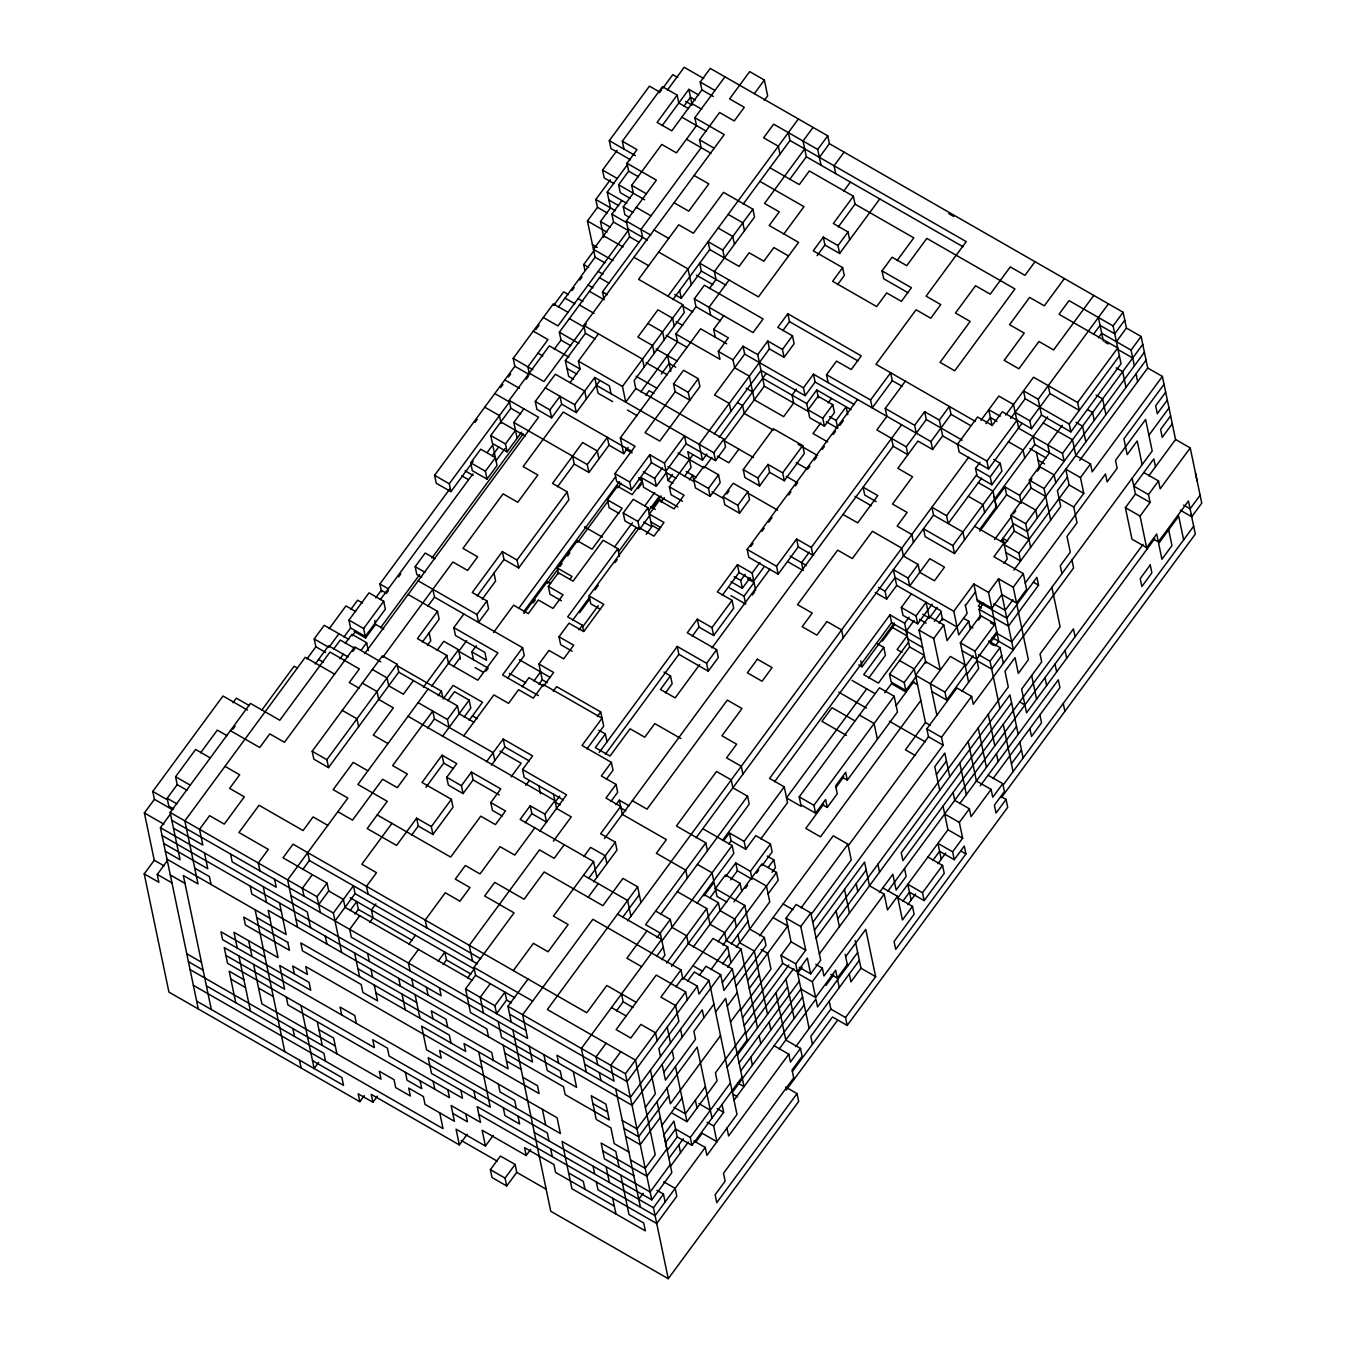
<?xml version="1.0" encoding="UTF-8"?>
<svg xmlns="http://www.w3.org/2000/svg" width="1346" height="1346" viewBox="0 0 1346 1346"><rect width="100%" height="100%" fill="white"/><g stroke="black" fill="none" stroke-linecap="round" stroke-linejoin="round"><path stroke-width="1.5" d="M630.534 159.787L610.949 148.548L609.301 140.674L649.445 86.144L659.22 91.764M623.989 149.103L622.34 141.212L662.484 86.682L677.156 95.112L678.805 103.003L688.597 108.605M614.012 183.578L604.219 177.958L602.571 170.067L617.057 150.382M659.422 92.807L661.643 89.778M662.77 88.264L672.798 74.636L677.694 77.445M667.465 90.014L684.189 67.3L703.773 78.539M364.312 1095.644L359.853 1101.701L168.94 992.12L144.224 873.874L154.268 860.245L144.375 812.95L154.42 799.305L152.771 791.431L222.999 696L247.462 710.049M604.892 262.84L595.1 257.221L587.445 220.98L597.473 207.351L595.824 199.46L610.327 179.775M173.701 808.963L168.805 806.153L167.173 798.262L177.201 784.634L175.552 776.76L195.607 749.486L210.296 757.916M630.063 198.299L620.27 192.68L618.622 184.789L628.649 171.161L627 163.27L637.028 149.642L622.34 141.212M677.156 95.112L657.1 122.385L671.789 130.798L701.889 89.913L700.24 82.022L710.267 68.394L827.756 135.828L829.405 143.702L819.378 157.331M603.782 237.3L600.484 221.535L610.512 207.89L607.231 192.125L627.286 164.868M232.976 702.679L236.324 698.137L249.38 705.624M200.604 752.818L217.329 730.104L227.121 735.724M662.097 125.716L688.849 89.358L698.641 94.977M683.802 106.334L690.481 97.249L695.377 100.058M165.373 851.311L180.061 859.741L170.168 812.446L250.423 703.386L279.8 720.245L329.972 652.07L359.332 668.928L349.304 682.573L359.096 688.193M629.81 217.547L624.914 214.737L623.265 206.847L633.31 193.218L631.661 185.344L661.761 144.443L676.432 152.872L696.505 125.599L694.856 117.725L724.956 76.823M198.299 1008.978L160.426 827.672L170.454 814.027M232.875 729.212L235.113 726.184M613.036 260.586L593.468 249.346L613.524 222.073L611.875 214.182L621.902 200.554M473.22 461.358L450.927 491.66L436.239 483.231L434.59 475.34L514.845 366.28L513.196 358.406L553.324 303.876L568.012 312.306M535.775 329.703L539.123 325.143M553.627 305.458L563.654 291.83L568.55 294.639M584.955 270.479L583.71 264.556L593.754 250.928M261.814 710.133L294.135 666.203L297.399 668.087M306.938 658.951L315.856 646.82L314.207 638.946L324.235 625.301L348.715 639.35M558.321 307.208L595.1 257.221M475.003 422.408L477.241 419.38M500.645 387.564L502.882 384.535M508.452 376.964L510.672 373.936M571.983 290.618L574.22 287.59M579.79 280.018L582.01 276.99M554.3 349.203L560.996 340.117L559.347 332.226L629.575 236.795L626.277 221.03L656.377 180.128L627 163.27M329.232 628.649L345.956 605.919L355.731 611.538M350.936 609.267L357.632 600.181L362.528 602.991M144.224 873.874L158.912 882.303L157.263 874.429L167.308 860.784M589.447 291.325L604.135 299.754L602.486 291.88L642.614 237.35L640.965 229.459L701.165 147.656L699.516 139.782L719.572 112.509L734.26 120.938L744.288 107.31L729.599 98.881L749.672 71.607L764.36 80.037L767.657 95.818L764.309 100.361M315.233 663.965L328.609 645.777L348.193 657.016M521.592 432.167L507.106 451.852L492.417 443.423L490.768 435.532L510.824 408.275L509.192 400.385L549.319 345.855L568.887 357.094M338.923 633.73L328.895 647.376L314.207 638.946M348.951 620.102L369.023 592.846L383.711 601.275L385.36 609.149L365.288 636.422L350.599 627.993L348.951 620.102L363.639 628.532L365.574 638.004L354.149 631.442M450.927 491.66L449.278 483.769L509.478 401.983L494.79 393.554M526.185 379.252L528.423 376.224M381.557 591.853L379.909 583.979L450.136 488.548M333.589 649.125L340.286 640.04L354.974 648.469L352.736 651.498M470.696 462.805L480.741 449.177L495.429 457.606L485.384 471.235L487.033 479.126L472.345 470.696L470.696 462.805L485.384 471.235M343.92 637.079L350.599 627.993M375.702 597.843L381.271 590.271L386.167 593.081M345.266 643.371L351.962 634.286L366.65 642.715L368.299 650.589M352.248 635.867L355.596 631.324M487.134 452.593L492.703 445.004L497.061 465.48L487.033 479.126M380.396 599.593L472.917 473.859M386.268 593.603L388.489 590.574M398.517 576.946L400.755 573.918M573.547 379.151L568.651 376.358L565.354 360.577L585.426 333.32L583.777 325.429L724.232 134.583L694.856 117.725M754.332 93.682L764.36 80.037M339.949 658.749L343.297 654.206M517.133 438.224L513.836 422.459L523.863 408.814M586.301 323.999L543.935 381.557L529.247 373.128M363.639 628.532L383.711 601.275M492.114 455.924L498.811 446.838M551.591 417.798L549.942 409.907L559.986 396.279L561.635 404.153L551.591 417.798L536.903 409.369L535.271 401.478L555.326 374.222L584.702 391.08L586.351 398.954M421.702 577.35L416.806 574.54L415.157 566.666L425.201 553.038L434.994 558.657M507.106 451.852L505.457 443.961L515.484 430.333M365.574 638.004L375.601 624.376L374.777 620.439M496.001 460.786L504.918 448.655M361.081 650.286L366.65 642.715M380.598 627.707L419.616 574.692M431.881 558.035L523.274 433.816M570.014 382.651L580.042 369.006L578.393 361.132L598.465 333.858M364.665 653.55L538.551 417.243L509.192 400.385M312.188 751.27L382.415 655.839L397.087 664.268L398.736 672.159L328.508 767.59L313.837 759.161L312.188 751.27L326.876 759.699L328.508 767.59M382.701 657.437L452.912 562.005L467.6 570.435L477.645 556.807L462.957 548.377L503.084 493.847L517.773 502.277L537.828 475.003L523.14 466.574L563.267 412.044L631.812 451.381M561.635 404.153L576.307 412.583L574.675 404.709L594.73 377.435L609.418 385.865L611.067 393.755M427.809 606.238L434.506 597.153L432.857 589.279M576.307 412.583L599.727 380.783M326.876 759.699L397.087 664.268M667.969 296.187L798.38 118.97M408.141 594.478L437.517 611.336L417.445 638.593L446.822 655.452L448.47 663.342L477.83 680.201L497.902 652.928L453.838 627.64L463.882 614.012M672.95 299.535L709.746 249.548L708.097 241.657L722.785 250.087L724.434 257.978M743.177 204.104L790.001 140.472L788.352 132.598M422.442 641.941L439.149 619.21L437.517 611.336M674.767 294.572L681.295 298.324L701.35 271.051L699.701 263.177L758.454 296.894L798.582 242.364L769.205 225.505L779.25 211.86L764.562 203.431L804.689 148.901M427.422 645.272L430.77 640.73L429.122 632.856M682.658 304.617L684.29 312.508L634.134 380.666L635.783 388.557L625.755 402.185L622.458 386.42L682.658 304.617L638.593 279.329L678.721 224.799L693.409 233.228L723.509 192.327L752.885 209.185L754.517 217.076L714.39 271.606L716.038 279.48L709.359 288.582M722.785 250.087L752.885 209.185M813.068 127.399L803.04 141.027L806.338 156.792L789.614 179.506M502.361 551.591L504.01 559.482L518.698 567.911L517.049 560.02L502.361 551.591L472.261 592.492L486.949 600.922L488.598 608.813L478.553 622.441L476.921 614.55L486.949 600.922M413.424 680.588L403.396 694.216L388.708 685.787L387.059 677.913L372.371 669.484M694.334 298.862L704.362 285.234L763.115 318.952L753.07 332.58L694.334 298.862L695.983 306.753L675.911 334.01L677.56 341.901L640.78 391.888M437.13 650.37L443.81 641.285L458.498 649.714L460.433 659.17M477.258 595.841L504.01 559.482M557.513 486.764L574.237 464.05L572.588 456.159M482.238 599.172L495.614 581.001L493.965 573.11M821.026 165.222L817.729 149.456L827.756 135.828M423.401 687.268L446.822 655.452M517.049 560.02L567.204 491.862L552.516 483.433L582.616 442.531L597.304 450.96L598.953 458.851M588.909 472.48L587.277 464.589L607.332 437.332L608.981 445.206L588.909 472.48L574.237 464.05M428.112 689.017L357.885 784.449L387.261 801.307L367.189 828.564L396.565 845.423L416.637 818.166L431.326 826.595L432.958 834.47L418.286 826.04L416.637 818.166M729.078 280.035L709.022 307.292L710.671 315.183M431.746 686.056L458.498 649.714M518.698 567.911L568.853 499.753L567.204 491.862M645.76 395.219L649.109 390.677L654.005 393.486M661.374 374.02L669.181 363.42L675.709 367.155M466.591 640.696L458.784 651.296L488.161 668.154L485.923 671.183M302.682 869.583L309.378 860.498L307.729 852.607M608.981 445.206L623.669 453.636L620.371 437.871L700.627 328.811L726.739 343.802M453.451 666.674L460.147 657.588M438.089 695.697L441.438 691.154L397.373 665.866M473.472 659.725L471.823 651.834L476.282 645.777M312.373 874.664L302.345 888.31L303.994 896.184M673.538 383.896L683.566 370.251L698.254 378.68L699.903 386.571L659.776 441.101L645.087 432.672L675.187 391.77L673.538 383.896L688.227 392.325L689.875 400.199L675.187 391.77M715.315 337.24L713.666 329.366L723.711 315.721M783.894 233.935L803.966 206.661L759.901 181.374M844.093 152.132L834.049 165.76L835.698 173.651M443.086 699.028L453.114 685.4L482.491 702.259L469.115 720.43M623.669 453.636L628.128 447.579M493.528 632.452L513.6 605.195L528.288 613.625L538.316 599.98L553.004 608.409L563.032 594.781L548.344 586.351L558.388 572.723L573.06 581.152L603.159 540.251L617.848 548.68L619.496 556.571M427.725 728.051L434.421 718.966L432.773 711.075L392.645 765.605L407.316 774.034L397.289 787.662L382.601 779.25L352.517 820.135L337.829 811.705M447.797 700.778L454.477 691.693L469.165 700.122L470.814 708.013L464.118 717.098M672.899 483.332L668.02 480.522L664.436 463.159L649.748 454.729L651.397 462.62L631.324 489.877L616.636 481.447L614.987 473.573L635.06 446.3L620.371 437.871M518.597 608.527L615.576 476.753M523.577 611.875L619.446 481.599M523.863 613.456L547.284 581.64L550.548 583.525M558.54 573.934L557.311 568.012L577.367 540.755L592.055 549.185L622.155 508.283L607.467 499.854L617.494 486.226L632.183 494.655L642.227 481.01L638.963 479.142M533.066 602.924L535.304 599.895M547.57 583.239L557.597 569.61M559.818 566.582L562.056 563.537M567.625 555.965L569.863 552.937M577.653 542.337L607.753 501.435M617.78 487.807L621.129 483.264M320.331 912.504L317.033 896.739L327.061 883.094L283.013 857.806L293.041 844.178L586.772 1012.747L606.827 985.491L636.204 1002.349M449.093 727.395L447.461 719.504L457.489 705.876L398.736 672.159M688.227 392.325L698.254 378.68M675.911 334.01L719.975 359.298L718.327 351.424L728.354 337.796L713.666 329.366M318.682 904.613L328.71 890.985L327.061 883.094M442.413 736.481L469.165 700.122M631.324 489.877L629.676 482.003L649.748 454.729M843.706 191.166L850.386 182.08M569.762 579.47L572 576.441L557.311 568.012M638.054 488.665L641.386 484.123M391.922 823.365L361.822 864.267L376.51 872.696L366.465 886.324L368.114 894.215M502.226 816.046L492.434 810.427L490.785 802.553L500.813 788.907L471.453 772.066L473.102 779.94L463.058 793.568L448.369 785.139L446.721 777.265L456.765 763.636L442.077 755.207L422.005 782.463L451.381 799.322L453.03 807.213L432.958 834.47M796.495 389.095L792.037 395.152L793.686 403.043L783.658 416.671L754.282 399.812L749.335 376.157L734.664 367.727L733.015 359.853L743.042 346.208L757.731 354.637L764.309 386.184L724.182 440.714L753.558 457.573M823.298 237.148L824.947 245.039L839.635 253.469L837.986 245.578L823.298 237.148L813.27 250.793L842.646 267.635L844.295 275.526L837.599 284.612M769.929 167.745L799.305 184.604L809.333 170.976L853.398 196.247L833.325 223.52L848.014 231.949L849.663 239.84M434.506 597.153L522.618 647.729L502.563 674.985L538.45 695.596M649.596 515.669L639.569 529.298L624.88 520.868L623.232 512.994L633.259 499.349L647.948 507.779L651.531 525.142L659.691 529.819M341.598 952.463L333.371 913.042L353.426 885.786L355.075 893.66L335.019 920.933M425.891 787.326L443.726 763.081L442.077 755.207M463.781 735.825L493.881 694.923L508.569 703.352L518.597 689.707L533.285 698.137L543.313 684.508L602.066 718.226L581.994 745.499L611.37 762.341L613.019 770.232L606.339 779.317M664.436 463.159L684.491 435.902L686.14 443.776L666.085 471.05L651.397 462.62M743.042 346.208L744.691 354.099L714.591 395.001L729.28 403.43L730.928 411.304M817.14 255.639L824.947 245.039M838.322 226.851L855.047 204.138L853.398 196.247M507.543 678.334L524.267 655.603L522.618 647.729M641.655 477.83L656.326 486.259L654.694 478.385L662.484 467.785M656.326 486.259L666.371 472.631L676.163 478.251M614.55 546.998L632.384 522.77M644.65 506.113L654.678 492.468M757.731 354.637L767.758 341.009L782.447 349.438L784.095 357.329L769.407 348.9L767.758 341.009M828.16 382.617L826.511 374.726L836.539 361.098L851.227 369.527L861.255 355.882L787.831 313.753L777.786 327.381L792.474 335.81L794.123 343.684L784.095 357.329M837.986 245.578L848.014 231.949M350.044 910.636L356.724 901.551L358.373 909.425L355.024 913.968M617.848 548.68L567.692 616.838L582.381 625.267L583.609 631.19M639.569 529.298L637.92 521.424L647.948 507.779M668.02 480.522L672.478 474.465M618.42 551.86L636.254 527.615M648.52 510.958L658.547 497.33M411.59 835.126L418.286 826.04M652.154 507.997L661.071 495.883M769.407 348.9L699.18 444.331L702.477 460.096L687.789 451.667L691.087 467.432L684.391 476.518M782.783 330.712L789.479 321.627L787.831 313.753M839.635 253.469L879.762 198.939M522.231 686.763L528.928 677.677L543.599 686.107L553.643 672.462L538.955 664.032L548.983 650.404L563.671 658.833L573.699 645.205L559.011 636.776L569.055 623.148L583.743 631.577L603.799 604.304L589.111 595.874L639.283 527.716L653.954 536.145L663.999 522.5L649.31 514.071L659.338 500.443L674.026 508.872L684.054 495.244L669.366 486.815L692.786 454.998M572.673 620.186L589.397 597.456M594.982 589.885L598.314 585.342M615.038 562.628L617.276 559.6M579.655 612.682L589.683 599.054M661.021 502.108L664.369 497.566M359.735 915.717L349.708 929.363L351.34 937.237L527.582 1038.389L522.635 1014.733L592.863 919.301L680.975 969.877L682.624 977.768L675.944 986.854M714.204 434.035L761.028 370.419L805.076 395.69L815.121 382.062L813.472 374.188L930.961 441.606L932.61 449.497L917.922 441.067L897.849 468.324L912.538 476.753L892.482 504.027L907.154 512.456L897.126 526.084L911.814 534.513L913.463 542.404M533.908 681.009L540.604 671.923M646.248 534.295L651.817 526.723L643.657 522.046M431.326 826.595L451.381 799.322M463.058 793.568L461.409 785.694L471.453 772.066M782.447 349.438L792.474 335.81M842.646 267.635L832.602 281.28L876.667 306.568L886.694 292.923L901.383 301.353L911.41 287.724L882.051 270.866L892.078 257.237L906.767 265.667L926.822 238.393L1014.951 288.969L954.751 370.773L940.063 362.343L970.163 321.442L955.475 313.012L975.547 285.739L990.219 294.168L1010.291 266.912L1024.979 275.341L1035.007 261.713M375.871 903.923L371.412 909.98L373.061 917.854L369.713 922.397M702.477 460.096L706.936 454.039M719.201 437.366L766.009 373.751M538.905 684.357L542.253 679.797L538.955 664.032M579.032 629.81L582.381 625.267M689.388 479.849L692.736 475.306L695.445 487.908L710.133 496.338L720.177 482.692L718.528 474.818L703.84 466.389L693.796 480.017L708.484 488.447L710.133 496.338M582.667 626.866L598.263 605.65M486.478 761.769L503.185 739.038L532.562 755.897L522.534 769.525L524.183 777.416L563.335 799.894M686.14 443.776L715.517 460.635L713.868 452.761L723.896 439.116L635.783 388.557M711.933 457.371L704.126 467.971L678.014 452.996M491.458 765.1L504.834 746.929L503.185 739.038M715.517 460.635L725.544 447.007L723.896 439.116M553.307 691.188L556.638 686.645L600.703 711.933L603.715 726.117L586.991 748.83M708.484 488.447L718.528 474.818M738.87 449.143L728.842 462.772L717.418 456.21M511.144 776.878L521.171 763.232L499.955 751.068M723.172 496.876L733.217 483.248L747.888 491.677L749.537 499.551L739.509 513.196L724.821 504.767L723.172 496.876L737.86 505.305L739.509 513.196M769.609 472.295L759.581 485.923L744.893 477.494L743.244 469.603L773.344 428.718L802.704 445.576L804.353 453.451L784.297 480.724L769.609 472.295L767.96 464.404L782.649 472.833L784.297 480.724M805.076 395.69L803.427 387.816L813.472 374.188M897.075 260.569L913.783 237.855L855.047 204.138M726.806 493.915L729.044 490.886M318.615 1062.465L314.156 1068.522L300.966 1005.462M408.78 944.354L415.477 935.268M525.832 785.307L529.163 780.747M824.425 426.194L822.776 418.303L808.088 409.874L818.116 396.246L832.804 404.675L834.453 412.549L824.425 426.194L809.737 417.765L806.725 403.581L816.753 389.953L851.025 409.621M737.86 505.305L747.888 491.677M759.581 485.923L757.933 478.032L767.96 464.404M418.471 949.435L408.444 963.08L410.093 970.954M530.189 805.766L531.838 813.657L546.526 822.086L544.878 814.195L530.189 805.766L520.162 819.411L593.586 861.541L596.884 877.323M597.355 716.476L600.703 711.933M828.11 402.925L831.441 398.382M525.159 822.743L531.838 813.657M782.649 472.833L802.704 445.576M822.776 418.303L832.804 404.675M820.824 422.93L813.034 433.53L827.723 441.959M534.85 827.84L514.778 855.097L500.089 846.668L480.034 873.941L465.346 865.512L455.318 879.14L470.006 887.569L459.962 901.197L445.274 892.768L425.218 920.041L426.867 927.916M544.878 814.195L554.905 800.567L408.057 716.274M438.157 961.212L444.836 952.11L446.485 960.001L443.154 964.544M560.087 804.958L555.191 802.149L559.65 796.092M598.835 730.239L605.364 733.991L595.319 747.619L610.007 756.048L630.079 728.792L644.768 737.221L654.795 723.593L680.908 738.567M826.326 421.769L837.75 428.314L836.102 420.44L846.129 406.812L847.778 414.686M539.83 831.172L566.582 794.813L522.534 769.525M798.262 546.897L812.934 555.326L811.302 547.452L796.613 539.023L798.262 546.897L778.19 574.17L748.813 557.311L747.165 549.42L857.52 399.459M599.206 752.481L677.223 646.45L706.6 663.309L708.248 671.183L678.872 654.324L677.223 646.45M697.295 619.177L698.944 627.068L713.632 635.497L711.984 627.606L697.295 619.177L687.268 632.805L716.644 649.664L718.276 657.555L708.248 671.183M737.423 564.647L739.072 572.538L753.76 580.967L752.111 573.076L737.423 564.647L717.368 591.92L732.039 600.35L733.688 608.224L713.632 635.497M750.799 546.476L753.037 543.447M761.954 531.317L764.175 528.288M768.633 522.231L771.981 517.688M788.706 494.975L790.926 491.946M795.385 485.889L797.623 482.861L786.199 476.299M809.888 466.187L807.65 469.216L796.226 462.671M814.347 460.13L816.568 457.102M822.137 449.53L824.375 446.502M833.292 434.388L835.513 431.343M839.971 425.286L843.319 420.743M605.313 754.298L678.872 654.324M692.248 636.153L698.944 627.068M722.348 595.252L739.072 572.538M870.559 400.014L890.631 372.741L892.28 380.632L872.208 407.888L870.559 400.014L826.511 374.726M663.965 672.091L670.493 675.843L660.465 689.472L675.154 697.901L699.668 664.588M730.945 581.741L742.369 588.303L740.721 580.412L745.179 574.355M553.408 841.115L571.242 816.887L556.554 808.458L554.905 800.567M611.37 762.341L601.342 775.986L616.031 784.415L617.679 792.289L610.983 801.375M711.984 627.606L732.039 600.35M752.111 573.076L759.918 562.477M665.446 692.82L672.142 683.734L670.493 675.843M742.369 588.303L750.176 577.703M753.76 580.967L763.788 567.322M730.979 595.639L745.667 604.068L744.018 596.177L754.046 582.549L747.518 578.797M359.853 1101.701L358.204 1093.81L372.892 1102.239L377.351 1096.182M703.908 1017.727L702.259 1009.837L632.031 1105.268L470.477 1012.545L465.548 988.906L475.575 975.278L473.927 967.387L514.054 912.857L484.678 895.999L494.722 882.37L524.082 899.229L544.154 871.956L602.89 905.673L622.962 878.4L637.651 886.829L640.948 902.594M564.226 844.699L554.182 858.327L539.494 849.898L469.266 945.329L472.564 961.094M891.557 438.392L893.206 446.266L907.877 454.696L906.245 446.822L876.869 429.963L886.896 416.318L885.247 408.444L905.32 381.17M467.533 978.071L474.213 968.969L350.196 897.799M711.933 647.914L769.895 569.156M752.347 594.982L754.584 591.954M616.031 784.415L605.986 798.043L620.674 806.473L600.619 833.746L615.307 842.159L616.956 850.049L593.536 881.866M778.19 574.17L776.541 566.279L796.613 539.023M706.6 663.309L716.644 649.664M615.98 804.723L619.328 800.18L629.104 805.8M490.264 983.69L480.236 997.336L483.517 1013.101M583.895 856.46L590.591 847.374L605.263 855.804L606.911 863.678M811.302 547.452L901.584 424.747M809.35 552.062L801.543 562.662L803.192 570.553L788.504 562.123M604.489 838.592L893.206 446.266M513.331 970.617L533.403 943.344L548.091 951.773L568.147 924.517L553.458 916.088L593.586 861.541M916.273 433.176L914.624 425.302L924.652 411.674L939.34 420.087L942.637 435.868L932.61 449.497M494.907 1005.765L504.952 992.12L506.601 1000.011L496.556 1013.639L494.907 1005.765L465.548 988.906M588.555 878.517L615.307 842.159M906.245 446.822L926.3 419.548L924.652 411.674M511.244 1022.068L507.947 1006.303L528.019 979.047M588.219 897.244L598.247 883.615M939.34 420.087L949.367 406.458L951.016 414.349L930.961 441.606M1064.383 278.555L1044.311 305.828L1029.64 297.399L1009.567 324.672L1024.256 333.101L1004.183 360.358L1018.872 368.787L1038.944 341.514L1053.632 349.943L1093.76 295.413M1021.782 423.586L988.553 468.98L959.176 452.121L957.528 444.23L977.6 416.974L992.288 425.386L1002.316 411.758L1031.473 428.684L1041.501 415.039L1038.22 399.274L1108.448 303.843M637.651 886.829L547.351 1009.534L635.48 1060.11L655.233 1154.7L645.205 1168.328L630.517 1159.899M980.982 420.289L998.816 396.061L1013.504 404.49L1016.785 420.255M622.575 917.434L639.3 894.72M985.962 423.637L990.42 417.563L996.949 421.315M372.892 1102.239L371.244 1094.365L459.356 1144.924L467.163 1134.325M627.572 920.782L968.666 457.27M1005.698 415.09L1033.56 377.216L1077.624 402.504L1079.273 410.379L1049.897 393.52L1048.248 385.646M696.101 837.784L933.518 515.131L931.886 507.257L946.558 515.686L948.207 523.56L981.655 478.116M1010.678 418.421L1025.181 398.736L1023.532 390.845L1038.22 399.274M875.237 592.509L886.661 599.071L885.012 591.18L895.04 577.552L953.792 611.269L958.722 634.908L968.767 621.28L963.871 618.47M993.701 459.474L1000.229 463.226L1001.878 471.1L991.851 484.745L977.162 476.316L975.514 468.425L979.972 462.368M722.466 840.459L749.217 804.1L747.568 796.209L732.88 787.797L731.231 779.906L716.543 771.477L676.415 826.007L705.792 842.865L645.592 924.668L660.28 933.098L664.941 955.155L661.593 959.698M946.558 515.686L976.658 474.785M988.553 468.98L986.904 461.089L1017.004 420.188L1018.653 428.078M886.661 599.071L896.688 585.426L893.391 569.661L908.079 578.09L909.728 585.981L929.8 558.708L944.488 567.137L934.444 580.765L919.755 572.336L918.107 564.462L903.435 556.033L901.786 548.142L872.41 531.283L852.338 558.556L837.666 550.127L797.522 604.657L812.21 613.086L802.182 626.714L816.871 635.144L826.898 621.515L841.587 629.945L843.235 637.836M459.356 1144.924L456.075 1129.159L485.435 1146.018L493.242 1135.418M646.955 930.961L626.9 958.217L641.571 966.647M660.617 914.371L747.568 796.209M908.079 578.09L918.107 564.462M1031.473 428.684L1029.825 420.793L1049.897 393.52M1093.373 334.447L1100.052 325.362L1114.74 333.791L1124.768 320.163M991.851 484.745L990.202 476.854L1000.229 463.226M723.862 840.527L729.431 832.955L744.119 841.385L745.768 849.259L731.08 840.846L729.431 832.955M915.886 676.853L905.841 690.481L891.153 682.052L889.521 674.178L909.576 646.904L904.63 623.265L889.958 614.836L769.559 778.425L784.247 786.855L787.545 802.62L760.793 838.979M656.932 937.64L670.308 919.453L655.637 911.023M1098.353 337.796L1101.701 333.253L1131.077 350.111L1134.375 365.876M932.172 604.118L917.669 623.804L902.998 615.374L901.349 607.5L911.377 593.855M728.859 843.875L731.08 840.846M774.556 781.757L891.59 622.71L889.958 614.836M490.381 1169.674L500.409 1156.046L515.097 1164.475L516.746 1172.349L506.719 1185.977L492.03 1177.548L490.381 1169.674L505.07 1178.103L506.719 1185.977M858.815 664.907L862.079 666.792L894.4 622.861M1041.501 415.039L1070.878 431.898L1121.05 363.74L1113.092 325.917L1123.119 312.272L829.405 143.702M882.421 641.117L894.686 624.443M661.929 940.972L732.157 845.54L702.78 828.682M952.867 545.618L923.491 528.759L925.139 536.65L954.516 553.509L952.867 545.618L1047.609 416.873M877.255 643.657L883.784 647.409L863.728 674.666L878.416 683.095L908.5 642.21M616.468 1010.896L623.164 1001.794L621.515 993.92M656.596 956.35L663.292 947.264M697.026 903.418L733.806 853.431L732.157 845.54M954.516 553.509L1034.771 444.449L1033.122 436.558M703.992 895.914L714.019 882.286L715.668 890.16L710.099 897.732M744.119 841.385L784.247 786.855M904.63 623.265L909.088 617.191M994.93 500.561L1004.957 486.932L1019.645 495.362L1021.294 503.236L1006.606 494.806L1004.957 486.932M868.708 678.014L885.432 655.283L883.784 647.409M1116.389 341.682L1126.417 328.037L1123.119 312.272M726.823 902.072L717.031 896.453L715.382 888.579L725.41 874.95L740.098 883.38L741.747 891.254M917.669 623.804L916.037 615.913L926.065 602.285L929.363 618.05L922.834 614.314M979.568 529.584L996.292 506.853L992.995 491.088L978.306 482.659M725.696 876.532L735.74 862.904L750.429 871.333L752.078 879.207L737.389 870.778L735.74 862.904M745.768 849.259L755.796 835.63L770.484 844.06L772.133 851.951L762.105 865.579M906.279 631.139L914.085 620.54M979.854 531.165L1006.606 494.806M505.07 1178.103L515.097 1164.475M866.723 688.849L786.468 797.909L801.156 806.338M606.104 1043.251L596.076 1056.879L597.725 1064.753M1077.624 402.504L1117.752 347.975L1058.999 314.257L1069.044 300.629L1113.092 325.917M905.908 629.995L907.137 635.901L897.109 649.546L902.005 652.356M666.59 963.029L706.717 908.5L677.341 891.641M1062.297 425.302L1047.811 444.988L1049.459 452.879L1029.387 480.135L1031.036 488.026L1010.981 515.282L1014.261 531.047L1004.234 544.693L1018.922 553.122L1020.571 560.996L1005.883 552.567M485.435 1146.018L482.154 1130.253L526.202 1155.541L530.66 1149.484M730.693 879.863L737.389 870.778M1070.878 431.898L1069.229 424.024L1119.401 355.849M671.57 966.378L718.394 902.762L703.706 894.333M925.913 663.225L919.032 630.096L929.077 616.468L943.748 624.897L947.046 640.662L967.118 613.389L965.217 604.741M929.363 618.05L937.153 607.45M1019.645 495.362L1031.911 478.705M1037.48 471.117L1039.718 468.088L1036.42 452.323M822.339 804.622L827.235 807.432L825.586 799.541L815.558 813.186L800.87 804.757L799.221 796.866L879.476 687.806L894.165 696.235L897.462 712L847.307 780.158L842.411 777.349M1131.077 350.111L1141.105 336.466L1126.417 328.037M693.291 946.995L740.098 883.38M750.429 871.333L770.484 844.06M934.343 621.398L941.039 612.312M994.543 539.595L1011.267 516.881M1013.488 513.852L1015.725 510.824M884.759 692.736L891.456 683.65L906.127 692.08M620.792 1051.68L610.764 1065.309L614.045 1081.074L584.686 1064.215M680.975 969.877L660.92 997.15L675.608 1005.563L678.906 1021.345L658.833 1048.601L660.482 1056.492M1034.771 444.449L1064.148 461.308L1062.499 453.417L1142.754 344.357M733.94 901.854L761.819 863.997L776.507 872.427L778.156 880.301L768.112 893.929M939.054 623.148L942.402 618.605L957.073 627.034M745.381 888.293L747.619 885.264M756.536 873.15L758.757 870.122M1000.65 541.429L1012.915 524.755M682.91 979.35L713.01 938.448L727.698 946.877L730.996 962.642M931.92 691.575L946.608 700.004L944.959 692.13L915.6 675.271L925.627 661.626L940.316 670.056L933.72 638.526L943.748 624.897M953.792 611.269L973.848 583.996L988.536 592.425L998.698 641.319L995.367 645.861M1050.671 520.094L1044.075 488.564L1144.403 352.231M768.213 867.396L773.782 859.825L767.254 856.09M815.558 813.186L813.909 805.295L894.165 696.235M905.841 690.481L904.192 682.607L924.265 655.334L909.576 646.904M687.621 981.099L694.317 972.014L708.989 980.443L736.985 1114.454L706.902 1155.356L705.254 1147.465L693.829 1140.92M718.007 941.796L744.759 905.437L715.382 888.579M965.469 605.515L975.497 591.887M1030.599 547.368L1025.669 523.712L1146.052 360.122M772.082 872.258L775.431 867.716L773.782 859.825M823.651 804.168L805.817 828.396L820.505 836.825L920.815 700.509M835.9 787.511L843.706 776.894M896.1 705.708L913.934 681.463M534.312 1132.44L651.801 1199.875L625.436 1073.738L685.636 991.935L656.259 975.076L616.132 1029.606L630.82 1038.035L640.847 1024.407L655.536 1032.836L657.185 1040.727M699.297 975.345L705.994 966.26L720.682 974.689L723.963 990.454L734.007 976.826M723.004 945.128L776.507 872.427M1003.897 563.402L1007.245 558.859L1002.871 538.383L1007.767 541.193M1047.373 504.329L1027.301 531.603L1012.629 523.173M1067.428 477.073L1057.401 490.701L1060.698 506.466L1013.875 570.081M1079.694 460.399L1147.701 368.013L1141.105 336.466M827.235 807.432L837.262 793.804L835.614 785.913L845.658 772.284L847.307 780.158M682.624 977.768L697.312 986.181L627.085 1081.612L509.596 1014.194M710.974 969.608L727.698 946.877M980.527 603.092L978.29 606.121L981.554 607.988M988.536 592.425L998.564 578.797L1013.252 587.226L1016.55 602.991L1001.861 594.562L991.834 608.19L977.146 599.761M731.332 943.916L748.056 921.202M1018.922 553.122L1069.077 484.947L1065.796 469.182L1080.468 477.611L1083.766 493.376L1073.738 507.005L1077.036 522.786L1066.991 536.415L1070.289 552.18L1060.261 565.808L1061.91 573.699M978.492 620.153L980.729 617.124L979.08 609.233L983.539 603.176M708.989 980.443L698.961 994.071L697.312 986.181M722.651 963.854L729.347 954.768M1080.468 477.611L1090.512 463.983L1075.824 455.554L1072.526 439.789L1043.15 422.93M736.329 947.264L769.761 901.82L766.463 886.055L751.775 877.626M968.615 682.203L960.371 642.799L980.443 615.526L995.131 623.955L975.059 651.228L978.643 668.575L961.919 691.306M720.682 974.689L630.382 1097.377L556.958 1055.247L558.607 1063.121M727.648 967.185L741.023 949.014L726.335 940.585L724.686 932.694L710.015 924.265L706.717 908.5M1147.701 368.013L1162.389 376.426L1092.161 471.857L1090.512 463.983M722.314 982.58L732.359 968.935L688.294 943.647L686.645 935.773L671.957 927.344L670.308 919.453M1013.252 587.226L1023.297 573.581L993.92 556.722L1003.948 543.094L974.571 526.236M1164.021 384.317L1123.893 438.846L1127.191 454.612L1137.219 440.983L1142.165 464.639M759.682 935.756L833.258 835.782L847.93 844.211L851.227 859.976L811.1 914.523M663.78 1072.257L673.808 1058.612L672.159 1050.738M713.935 1004.082L693.88 1031.356L695.512 1039.23L665.429 1080.131L662.131 1064.366M734.293 978.407L764.377 937.506L749.705 929.077L744.759 905.437M944.959 692.13L965.032 664.857L950.343 656.427L930.271 683.701L936.866 715.231M1012.966 599.727L1005.159 610.327L993.735 603.765M1025.215 583.054L1105.487 473.994L1107.135 481.885L1117.163 468.24L1115.514 460.366L1145.614 419.464L1152.193 450.994L1011.738 641.857L997.066 633.428L990.37 642.513M1165.67 392.208L1155.642 405.836L1157.291 413.71L1167.319 400.082M965.318 666.438L973.124 655.839M899.549 660.55L914.237 668.962L925.476 722.566L905.404 749.823L915.196 755.442M645.357 1107.405L655.384 1093.776L650.455 1070.12M715.584 1011.973L725.612 998.345L744.018 1086.643L737.49 1082.891M1016.55 602.991L1026.577 589.363L1023.297 573.581M735.942 986.298L766.025 945.397L764.377 937.506M742.521 1017.828L782.649 963.299L781 955.408L791.044 941.779L786.098 918.123L796.125 904.495L810.814 912.925L820.69 960.22L810.662 973.865L799.238 967.303M946.608 700.004L966.68 672.748M996.78 631.846L976.708 659.103L962.02 650.673M848.216 845.81L928.488 736.75L926.839 728.859L956.939 687.957L971.61 696.387L973.259 704.278L1073.586 567.945L1071.938 560.054M966.966 674.329L976.994 660.701L991.682 669.13L1001.71 655.485M727.261 1006.219L737.288 992.591M747.619 980.544L787.747 926.014L773.058 917.585M801.122 907.843L847.93 844.211M973.848 583.996L977.432 601.359L1006.808 618.201L1036.908 577.316L1038.557 585.19L1008.457 626.092L979.08 609.233M1148.912 435.229L1168.967 407.973M668.71 1095.896L638.627 1136.798L623.938 1128.369M749.268 988.435L759.295 974.79M999.91 708.534L990.033 661.239L1000.061 647.611L988.637 641.049M1170.616 415.847L1160.589 429.475L1162.237 437.366L1172.265 423.738M660.331 1117.416L640.259 1144.689L625.587 1136.26M720.531 1035.629L670.358 1103.787L667.061 1088.022M730.558 1021.984L740.586 1008.356M809.148 1028.495L795.688 963.837L805.716 950.209L800.786 926.553L810.814 912.925M740.872 1009.937L770.972 969.053L767.674 953.288L761.146 949.536M812.748 922.397L943.159 745.179L941.527 737.288L971.61 696.387M661.98 1125.306L682.035 1098.033M744.17 1025.719L788.756 965.116M814.397 930.288L864.553 862.113L869.499 885.769L884.187 894.198L887.485 909.963L897.513 896.335L882.825 887.906M1153.455 539.073L1158.351 541.883L1156.702 533.992L1146.674 547.62L1131.986 539.191L1125.391 507.661L1135.435 494.032L1132.137 478.267M1148.811 475.861L1175.563 439.503L1162.389 376.426M705.405 1086.542L685.333 1113.798L673.909 1107.253M745.533 1032.012L715.433 1072.897L717.082 1080.788L686.982 1121.689L672.293 1113.26M665.563 1142.653L675.591 1129.025L690.279 1137.454L691.928 1145.328L677.24 1136.916L673.942 1121.134L663.915 1134.779L667.212 1150.544L677.24 1136.916M745.819 1033.593L793.753 968.464M816.046 938.162L866.201 870.004M936.429 774.573L946.457 760.944M666.926 1148.946L646.854 1176.219L602.789 1150.931M727.109 1067.159L747.181 1039.886M1146.96 549.218L1140.079 516.09L1150.107 502.462L1148.475 494.571L1158.502 480.943L1143.814 472.513M737.423 1055.113L787.595 986.955M802.081 967.252L797.623 973.309L812.311 981.739L815.609 997.504L800.92 989.074L740.721 1070.878M837.75 918.78L1008.305 687.032L1005.008 671.25L1015.035 657.622L1018.333 673.387L1028.361 659.759L1016.836 604.573M1175.563 439.503L1190.234 447.932L1160.151 488.834L1158.502 480.943M638.761 1199.32L643.22 1193.263M668.844 1158.418L683.347 1138.733M739.072 1062.987L799.272 981.2M819.344 953.927L1009.954 694.906L1018.182 734.327M670.207 1164.711L650.152 1191.984L562.022 1141.408L571.915 1188.72L645.34 1230.85L643.691 1222.976L629.003 1214.546L620.775 1175.125M690.279 1137.454L730.407 1082.924M670.493 1166.309L688.328 1142.064M1011.603 702.797L901.248 852.758L902.88 860.632L1073.435 628.885L1075.084 636.759M651.801 1199.875L671.856 1172.602L657.033 1101.651M691.928 1145.328L742.083 1077.17M812.311 981.739L822.339 968.111L815.811 964.359M695.562 1142.384L702.242 1133.298L716.93 1141.728L713.632 1125.946L723.66 1112.318L722.028 1104.443M732.342 1092.397L802.569 996.965M879.476 892.448L892.852 874.261L896.15 890.043L906.178 876.397L904.529 868.523M512.893 1029.959L550.766 1211.265L668.255 1278.7L653.449 1207.749L663.477 1194.121L656.949 1190.369M884.187 894.198L823.988 975.985L822.339 968.111M733.991 1100.271L804.218 1004.839M887.822 891.237L1143.074 544.356M705.254 1147.465L655.081 1215.64L478.856 1114.488M815.609 997.504L835.664 970.247L837.313 978.121L830.785 974.386M845.709 956.602L865.764 929.346L875.64 976.641L845.557 1017.542L847.189 1025.433L832.518 1017.004L792.373 1071.534M779.098 1049.089L815.895 999.102L817.544 1006.976L857.671 952.446M825.922 985.457L833.729 974.857M959.681 803.697L1016.533 726.436M1154.75 538.619L1026.561 712.808L1021.631 689.152L1041.686 661.895L1040.037 654.005L1060.11 626.748L1051.882 587.327M837.313 978.121L847.341 964.493M1158.351 541.883L1188.451 500.981L1191.732 516.746L1180.307 510.184M943.024 806.103L947.954 829.759L897.799 897.917L912.487 906.346L914.136 914.237L894.064 941.493L895.713 949.384L965.94 853.953L964.291 846.062L954.264 859.69L939.575 851.278L932.879 860.363M980.275 785.828L1058.309 679.797L1059.958 687.671L993.079 778.56M774.118 1045.741L788.806 1054.17L728.607 1135.974L726.958 1128.083M954.264 859.69L952.615 851.816L962.642 838.188L959.345 822.423L969.389 808.778L954.701 800.348L953.052 792.474M1200.127 495.227L1190.1 508.855L1183.571 505.12M795.772 1046.666L859.32 960.337M902.779 901.265L909.475 892.162L924.164 900.592L944.219 873.335L942.587 865.444L927.899 857.015M775.919 992.692L785.795 1040.004L800.483 1048.416L790.455 1062.061L788.806 1054.17M968.178 741.562L976.405 780.966L991.093 789.395L971.021 816.669L969.389 808.778M1191.732 516.746L1201.776 503.118L1190.234 447.932M829.22 1001.239L830.869 1009.113L810.797 1036.386L812.446 1044.26M855.198 940.618L860.969 968.211L850.924 981.857L849.276 973.966M907.776 904.596L915.583 893.996M937.876 863.695L945.683 853.095M1011.452 763.72L1021.479 750.092M912.487 906.346L902.443 919.974L897.513 896.335M924.164 900.592L922.515 892.718L942.587 865.444M988.082 775.229L1002.77 783.658L992.742 797.286L991.093 789.395M1003.056 785.24L1193.666 526.219M793.736 1077.826L723.509 1173.258L725.158 1181.132L715.13 1194.777L716.779 1202.651L797.034 1093.591L785.61 1087.03M786.232 1090.008L837.498 1020.335M1001.357 797.673L1195.315 534.093L1191.193 514.391M1001.172 796.613L1006.068 799.423L996.04 813.051L994.391 805.16L1004.419 791.532L1002.77 783.658M847.189 1025.433L1007.717 807.297L1006.068 799.423M668.255 1278.7L798.683 1101.465L797.034 1093.591M948.812 213.661L953.708 216.47M700.24 82.022L714.928 90.451M817.729 149.456L773.664 124.169L763.636 137.797L778.325 146.226L779.973 154.117M701.889 89.913L713.296 96.458M790.001 140.472L966.226 241.624L926.098 296.154L940.787 304.583L930.759 318.211L916.071 309.782L875.943 364.312L975.48 421.449M806.338 156.792L962.979 246.705M691.844 103.541L701.636 109.161M685.602 101.387L692.13 105.123L688.849 89.358M1104.982 342.069L1108.246 343.937M1118.038 349.556L1132.726 357.986M681.816 117.169L706.297 131.218M1116.154 367.879L1122.682 371.614L1125.979 387.396M699.516 139.782L714.204 148.211M686.477 139.227L710.94 153.276M1096.098 395.135L1102.626 398.887L1105.924 414.652M908.163 292.805L883.699 278.757L882.051 270.866M694.132 175.468L708.82 183.897L688.748 211.171L674.06 202.741M1087.703 409.706L1092.599 412.515L1094.248 420.406M609.301 140.674L635.413 155.648M728.152 214.384L742.841 222.813L744.489 230.704M788.554 255.992L773.866 247.563L763.838 261.191L749.15 252.762L739.105 266.407L709.746 249.548M1076.026 422.408L1082.554 426.16L1085.852 441.925M628.649 171.161L638.441 176.78M1025.181 398.736L1069.229 424.024M718.125 228.029L732.813 236.459L734.462 244.333M631.661 185.344L646.349 193.774M602.571 170.067L617.259 178.496M618.622 184.789L644.717 199.78M1015.136 412.364L1029.825 420.793M1148.475 494.571L1133.786 486.142L1153.842 458.885L1155.491 466.759M636.305 207.402L650.993 215.831M1000.196 416.234L988.772 409.689L992.069 425.454M1135.435 494.032L1150.107 502.462M607.231 192.125L626.799 203.364M1018.434 428.129L1062.499 453.417M623.265 206.847L633.057 212.466M608.863 200.016L618.655 205.635M654.005 229.998L668.693 238.427M595.824 199.46L615.408 210.699M1029.892 448.588L1046.212 457.943M626.277 221.03L650.757 235.079M1125.391 507.661L1140.079 516.09M611.875 214.182L626.563 222.612M1008.406 441.757L1023.095 450.187L1024.743 458.077M597.473 207.351L607.265 212.971M1038.069 460.214L1044.597 463.949M627.926 228.921L647.51 240.16M701.35 271.051L725.831 285.1M789.479 321.627L858.008 360.964M892.28 380.632L902.072 386.252M951.016 414.349L970.601 425.588M613.524 222.073L628.212 230.503L557.984 325.934L543.296 317.505M1039.432 466.507L1054.103 474.936L1055.752 482.81M1069.077 484.947L1083.766 493.376M658.665 252.072L688.025 268.931L691.322 284.696M629.575 236.795L639.367 242.415M696.471 275.19L712.791 284.561M600.484 221.535L610.276 227.154M587.445 220.98L607.029 232.219M926.3 419.548L962.205 440.159M603.496 235.701L623.08 246.941M1029.387 480.135L1044.075 488.564M1059.05 498.592L1073.738 507.005M633.932 257.271L648.621 265.7M957.528 444.23L986.904 461.089M942.637 435.868L957.326 444.298M1031.036 488.026L1045.724 496.455M885.247 408.444L914.624 425.302M592.391 244.636L597.288 247.445M695.983 306.753L720.447 320.802M975.514 468.425L990.202 476.854M682.944 306.198L692.736 311.818M815.121 382.062L854.273 404.54M1021.008 501.654L1035.697 510.084L1037.345 517.974M744.691 354.099L803.427 387.816M598.112 271.404L603.008 274.214M583.71 264.556L588.606 267.366M599.475 277.697L609.267 283.316M676.163 321.711L682.691 325.463M1010.981 515.282L1025.669 523.712M718.327 351.424L733.015 359.853M762.677 378.293L806.725 403.581M829.573 416.688L836.102 420.44M968.279 496.304L982.967 504.716L984.616 512.607M602.486 291.88L607.383 294.69M588.084 285.032L592.98 287.842M764.309 386.184L808.374 411.472M1014.261 531.047L1028.95 539.477M647.897 323.461L662.585 331.89L664.234 339.764M666.135 335.339L687.352 347.52M746.105 388.186L752.633 391.922M578.057 298.661L582.953 301.47M579.403 304.97L594.091 313.382M656.108 348.984L677.324 361.149M565.017 298.122L574.809 303.742M737.709 402.757L742.605 405.567L744.254 413.441L773.63 430.299M933.518 515.131L962.895 531.99L964.544 539.881M798.094 444.348L817.678 455.587M1033.661 582.381L1038.557 585.19M583.777 325.429L642.53 359.146L644.162 367.037M569.375 318.598L584.063 327.028M646.08 362.612L667.28 374.794M585.426 333.32L595.218 338.94M876.179 501.604L864.755 495.059L863.106 487.168L877.794 495.597L857.722 522.854L843.033 514.441M854.979 496.371L871.283 505.743M559.347 332.226L578.931 343.466M636.035 376.241L657.252 388.422M560.996 340.117L570.788 345.737M533.268 331.133L547.957 339.562L527.884 366.835L529.533 374.71L514.845 366.28M578.393 361.132L622.458 386.42M565.354 360.577L580.042 369.006M567.003 368.468L576.795 374.087M596.379 385.326L713.868 452.761M743.244 469.603L757.933 478.032M537.929 353.19L542.808 356M612.716 401.63L598.028 393.2L594.73 377.435M627.404 410.059L637.196 415.678M990.521 622.744L995.417 625.554M513.196 358.406L532.78 369.645M748.174 493.259L777.551 510.117M992.187 637.567L1013.387 649.748L998.564 578.797M969.625 626.041L972.889 627.909M896.688 585.426L940.753 610.714L942.688 620.186M545.298 387.85L574.675 404.709M990.555 643.573L993.819 645.457M686.208 471.571L696 477.191M667.986 466.625L694.099 481.616M712.034 491.913L723.458 498.457M878.484 587.428L885.012 591.18M504.817 379.925L519.506 388.355M625.57 449.228L632.098 452.963M901.349 607.5L916.037 615.913M919.587 619.379L926.115 623.131M960.371 642.799L975.059 651.228M978.609 654.678L990.033 661.239M535.271 401.478L549.942 409.907M643.27 471.823L654.694 478.385M790.119 556.117L806.439 565.471M919.032 630.096L933.72 638.526M682.439 501.25L671.015 494.689L669.366 486.815M638.677 477.561L641.941 479.428L643.573 487.302L677.846 506.971M891.59 622.71L920.967 639.569M510.824 408.275L520.616 413.895M892.465 627.472L907.137 635.901M1020.032 702.107L1024.929 704.917M907.927 639.03L922.616 647.46M614.987 473.573L629.676 482.003M747.165 549.42L776.541 566.279M658.833 498.912L662.097 500.779M513.836 422.459L587.277 464.589M484.745 407.182L499.433 415.611L501.082 423.502M650.421 506.533L655.317 509.343M500.796 421.904L525.277 435.953M650.959 521.962L660.751 527.582M490.768 435.532L505.457 443.961M623.232 512.994L637.92 521.424M734.193 576.677L740.721 580.412M618.908 513.348L609.115 507.728L607.467 499.854M912.638 681.934L917.535 684.744M889.521 674.178L904.192 682.607M729.33 587.748L744.018 596.177M584.433 526.824L602.385 537.138M852.035 680.42L874.883 693.527M925.476 722.566L930.372 725.376M926.839 728.859L941.527 737.288M465.043 470.764L473.203 475.458M928.488 736.75L943.159 745.179M461.796 475.845L468.324 479.597M838.743 692.181L866.488 708.097M889.336 721.22L925.24 741.814M859.421 715.079L874.109 723.509L877.39 739.274M434.59 475.34L449.278 483.769M854.828 720.8L831.979 707.693L821.952 721.321L846.415 735.37M600.552 609.385L590.759 603.765L589.111 595.874M944.656 813.994L959.345 822.423M561.417 600.787L549.992 594.242L548.344 586.351M947.954 829.759L962.642 838.188M961.044 851.143L965.94 853.953M952.615 851.816L937.926 843.387L941.224 859.152M572.084 651.212L560.659 644.65L559.011 636.776M415.157 566.666L424.949 572.286M799.221 796.866L813.909 805.295M418.169 580.849L476.921 614.55M519.388 659.742L550.396 677.543M922.515 892.718L907.827 884.288L911.124 900.053M379.909 583.979L388.069 588.656M542.253 679.797L547.149 682.607M471.823 651.834L486.512 660.263L484.863 652.389L455.486 635.531L453.838 627.64M509.36 673.387L525.68 682.742M475.121 667.599L483.281 672.293M375.601 624.376L383.761 629.053M632.368 800.719L647.039 809.148L727.311 700.088L741.983 708.518L721.927 735.791L736.615 744.203L726.588 757.848L741.259 766.278L742.908 774.152M380.783 661.862L354.688 646.871L284.46 742.302L269.772 733.873L259.744 747.501L230.368 730.642M472.463 715.887L477.359 718.697M473.826 722.179L459.137 713.75L457.489 705.876M620.96 808.054L625.856 810.864M783.086 903.957L792.878 909.576M504.834 746.929L529.315 760.978M418.084 702.646L447.461 719.504M697.413 864.384L712.084 872.814L713.733 880.688M315.856 646.82L325.648 652.44M786.098 918.123L800.786 926.553M434.421 718.966L493.158 752.683L494.806 760.557M860.969 968.211L875.64 976.641M362.343 683.112L377.031 691.541L378.68 699.432L393.369 707.861L373.296 735.118L387.985 743.547M318.565 659.422L323.461 662.232M334.616 674.144L305.239 657.285L184.856 820.875L198.03 883.935L183.342 875.506L211.339 1009.534M791.044 941.779L805.716 950.209M781 955.408L795.688 963.837M443.726 763.081L453.518 768.701M473.102 779.94L499.198 794.931M342.271 710.385L356.959 718.814L358.608 726.689M782.649 963.299L797.337 971.728L807.364 958.1L810.662 973.865M446.721 777.265L461.409 785.694M490.785 802.553L505.473 810.982L495.446 824.61L480.758 816.181L450.658 857.082L377.233 814.936M830.869 1009.113L845.557 1017.542M583.558 875.186L627.623 900.474L630.904 916.239M367.912 770.821L353.241 762.391L333.169 789.648L347.857 798.077L287.657 879.88L297.55 927.175M617.578 914.102L661.643 939.39L581.388 1048.45L586.318 1072.106M692.954 965.721L702.747 971.341M224.984 766.345L239.672 774.774L229.644 788.403L244.333 796.832L224.26 824.105L209.572 815.676L199.544 829.304L202.842 845.069L173.466 828.211M327.785 825.35L313.096 816.921L303.069 830.549L259.021 805.261L238.949 832.535L268.325 849.393L258.297 863.022L259.929 870.896M623.164 1001.794L632.957 1007.414M611.488 1007.548L626.176 1015.978M732.628 1093.978L737.524 1096.788M175.552 776.76L190.24 785.172M177.201 784.634L186.993 790.253M309.378 860.498L480.707 958.823M355.075 893.66L477.46 963.904M473.927 967.387L532.68 1001.104M717.132 1108.582L723.66 1112.318M167.173 798.262L176.949 803.882M328.71 890.985L343.398 899.414L345.047 907.288L472.328 980.342M475.575 975.278L514.744 997.739M698.91 1103.636L710.335 1110.181M152.771 791.431L167.459 799.861M358.373 909.425L412.229 940.332M446.485 960.001L470.965 974.05M506.601 1000.011L511.497 1002.82M154.42 799.305L172.355 809.619M170.168 812.446L317.033 896.739M507.947 1006.303L625.436 1073.738M707.104 1122.211L713.632 1125.946M171.817 820.337L333.371 913.042M290.955 895.645L525.933 1030.498M144.375 812.95L163.96 824.189M160.426 827.672L307.292 911.949L310.589 927.714M162.075 835.546L441.118 995.703L439.469 987.813M163.724 843.437L207.772 868.725L204.491 852.96M281.213 910.855L251.837 894.013L250.188 886.122M295.901 919.284L486.815 1028.866L488.463 1036.74M194.733 868.17L209.421 876.599L211.07 884.49M167.022 859.202L269.823 918.208M357.935 968.767L416.671 1002.484M504.8 1053.06L563.537 1086.777L565.185 1094.651L609.25 1119.939L605.952 1104.174L591.264 1095.745L596.211 1119.401L610.899 1127.83L614.18 1143.595L628.868 1152.025M592.913 1103.636L607.601 1112.065M622.289 1120.495L636.978 1128.924L697.161 1047.121L711.984 1118.072M256.783 917.652L286.143 934.511L279.564 902.981M506.449 1060.951L521.138 1069.38M154.268 860.245L164.061 865.865M170.303 874.967L184.991 883.397M375.921 992.961L449.345 1035.108L450.994 1042.999M522.77 1077.254L537.458 1085.684L539.107 1093.575L480.371 1059.857M157.263 874.429L171.952 882.858M482.019 1067.731L305.778 966.596L307.426 974.47L292.738 966.041L294.387 973.932M663.729 1181.805L675.154 1188.367L676.802 1196.258L656.73 1223.514L597.994 1189.797L596.345 1181.923M265.011 957.073L220.963 931.785L222.595 939.676L310.724 990.235L309.075 982.361L279.699 965.503L284.645 989.159L225.892 955.441M633.815 1175.664L604.438 1158.822L601.14 1143.04L615.829 1151.469L619.126 1167.251M653.449 1207.749L477.207 1106.614L480.505 1122.379L451.129 1105.52L454.426 1121.285L425.05 1104.427L423.401 1096.536L408.713 1088.106L410.362 1095.997L395.674 1087.568L394.025 1079.677L379.336 1071.248L380.985 1079.139L190.072 969.574M243.878 979.636L229.19 971.206L235.769 1002.736M258.567 988.065L273.255 996.494M186.774 953.792L201.463 962.222M230.839 979.08L245.527 987.51M318.952 1029.656L333.64 1038.086L336.937 1053.851M568.618 1172.938L583.306 1181.367L584.955 1189.258M188.423 961.683L203.111 970.113M335.289 1045.977L261.847 1003.83L253.62 964.409M452.778 1113.394L467.466 1121.824L465.817 1113.95M614.331 1206.117L555.578 1172.4L553.929 1164.509L524.553 1147.667L526.202 1155.541M206.409 985.878L323.898 1053.312L325.547 1061.186M193.37 985.339L443.036 1128.621L439.738 1112.856M461.274 1140.516L497.162 1161.11M516.746 1172.349L546.123 1189.208M312.508 1060.648L341.867 1077.507L343.516 1085.381L196.651 1001.104M1195.467 473.169L1197.116 481.044M1183.639 539.847L1178.692 516.191L1158.637 543.464L1161.935 559.229L1171.962 545.601L1168.665 529.836M1136.007 373.751L1137.656 381.641M1098.403 317.488L1103.35 341.127M1065.056 650.387L1066.705 658.278M1055.012 664.032L1056.66 671.906M1063.256 703.436L1064.905 711.327M1044.984 677.661L1046.633 685.535M1031.659 675.524L1036.605 699.18M1039.886 714.945L1041.535 722.819L1031.507 736.464L1029.858 728.573M994.105 496.624L996.578 508.452M1003.157 539.982L1003.981 543.919M1000.061 647.611L1003.359 663.376M1019.831 742.201L1023.128 757.966M1003.207 724.299L1013.084 771.611M968.767 621.28L970.416 629.154M988.233 714.289L994.829 745.819M996.477 753.71L998.126 761.584M978.206 727.917L986.433 767.338M959.782 763.064L966.378 794.611M949.754 776.709L944.808 753.053L934.78 766.682L939.727 790.338M816.753 389.953L818.402 397.827M860.834 660.869L862.079 666.792M877.878 864.25L879.527 872.141M856.174 883.632L857.823 891.523M844.497 889.386L849.427 913.025M836.102 910.906L839.399 926.671M845.17 954.264L847.627 966.075M837.599 979.72L839.248 987.594M754.046 582.549L755.695 590.44M679.646 290.433L681.295 298.324M674.262 326.136L672.613 318.245L657.925 309.816L637.869 337.089L652.558 345.518L654.206 353.392M667.532 355.529L670.813 371.294M785.946 979.064L794.174 1018.485M800.483 1048.416L802.132 1056.307L792.087 1069.935L794.022 1079.408M767.523 1014.211L754.349 951.151L739.661 942.722L738.012 934.831M769.172 1022.102L770.821 1029.976M736.38 926.957L734.731 919.066L720.043 910.636L718.394 902.762M741.023 949.014L757.495 1027.839M759.144 1035.73L760.793 1043.604M732.359 968.935L747.467 1041.484M750.748 1057.249L752.397 1065.123M705.792 842.865L707.441 850.756M687.369 878.013L685.72 870.139L656.36 853.28L666.388 839.635L622.323 814.364L619.328 800.18M685.636 991.935L687.284 999.826M680.538 1029.219L682.186 1037.11M695.36 1100.17L697.009 1108.061M667.212 1027.082L670.51 1042.847M675.456 1066.503L686.982 1121.689M605.364 733.991L607.012 741.882M678.889 1144.79L680.538 1152.681M661.441 1122.951L662.266 1126.888M663.477 1194.121L665.126 1201.995M615.694 1088.964L640.41 1207.211M553.543 794.275L555.191 802.149M599.357 1072.644L601.006 1080.535M538.871 785.845L540.503 793.736M606.087 1166.696L609.385 1182.461M612.682 1198.226L615.963 1213.991M573.295 1071.551L576.576 1087.316L547.216 1070.457L543.919 1054.692M593.048 1166.158L594.696 1174.032M561.888 1078.886L560.256 1071.012L501.503 1037.295L498.205 1021.53M529.23 1046.263L532.528 1062.028L268.174 910.317L278.05 957.612L233.985 932.324L237.283 948.106M542.404 1109.34L545.702 1125.105M548.983 1140.87L547.351 1132.979L224.244 947.55L227.541 963.315L374.407 1047.609L372.758 1039.718L387.446 1048.147L389.095 1056.038L462.519 1098.185L460.87 1090.294M550.632 1148.744L552.281 1156.635M441.438 691.154L442.683 697.06M503.152 1045.169L508.098 1068.825L464.034 1043.537L465.682 1051.428L421.618 1026.14L426.564 1049.779L441.252 1058.208L439.604 1050.334L557.093 1117.769L560.39 1133.534L428.213 1057.67L431.494 1073.435L490.247 1107.152L478.722 1051.966M516.326 1108.246L514.677 1100.355L499.989 1091.926L498.34 1084.052M517.974 1116.12L519.623 1124.011L504.935 1115.582L503.286 1107.691M493.41 1060.396L491.761 1052.522L300.831 942.94L302.48 950.831L361.233 984.532L362.882 992.423L377.57 1000.852L374.272 985.087M473.91 1090.832L475.559 1098.723M447.696 1027.234L446.048 1019.343L431.359 1010.913L433.008 1018.804M426.43 987.274L428.078 995.148M447.831 1089.755L449.48 1097.629L287.926 1004.924L286.294 997.033M411.741 978.845L413.39 986.719M415.039 994.61L419.969 1018.249M433.143 1081.326L434.792 1089.2M398.702 978.29L400.351 986.181M402 994.055L405.281 1009.82M420.103 1080.771L421.752 1088.662L407.064 1080.232L405.415 1072.341M367.677 953.557L369.326 961.431M370.974 969.322L372.623 977.196M354.637 953.002L359.584 976.658M356.421 1023.414L354.772 1015.523L340.084 1007.094L341.733 1014.985M325.261 936.143L326.91 944.034M317.303 1021.782L322.249 1045.421M274.618 879.325L276.267 887.216L232.219 861.928L230.57 854.037M263.227 886.661L266.525 902.443M292.873 1028.563L294.522 1036.454M299.468 1060.093L301.117 1067.984M255.134 909.778L284.78 1051.663M248.674 940.753L251.971 956.535M238.932 955.98L250.457 1011.166M757.394 659.187L747.366 672.815L762.055 681.244L772.082 667.616L757.394 659.187M1150.241 564.984L1140.213 578.612L1141.862 586.503L1151.89 572.858L1150.241 564.984M287.792 942.402L243.744 917.114L245.393 924.988L289.44 950.276L287.792 942.402"/></g></svg>
